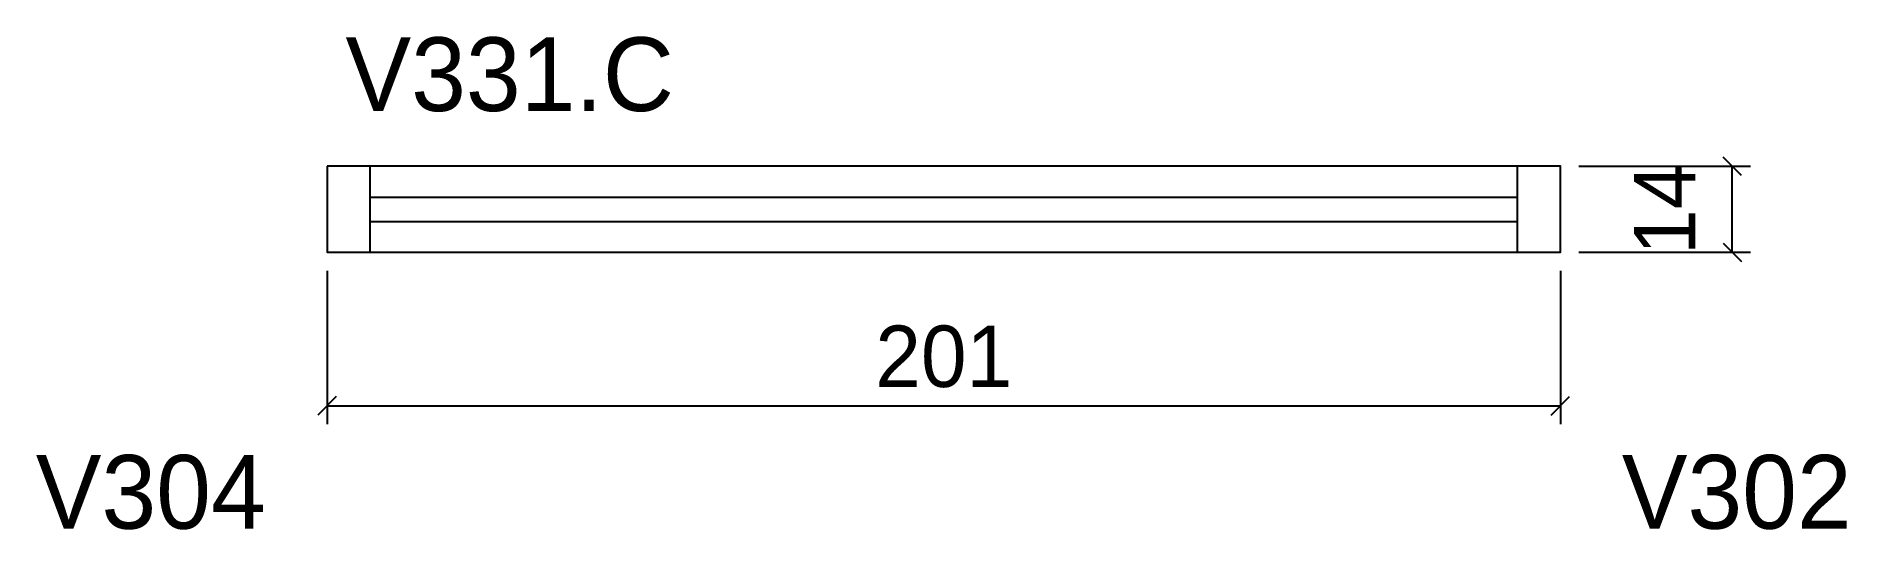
# Model space of a CAD drawing. Extents: x -47 to 248, y -59 to 21.
import ezdxf
from ezdxf.enums import TextEntityAlignment as Align

# ---------------------------------------------------------------- set-up
doc = ezdxf.new("R2010")
doc.units = 0
for name, color, linetype in [('5', 5, 'Continuous'), ('COTA', 241, 'Continuous'), ('NOMENCLATURA', 7, 'Continuous'), ('Painéis', 200, 'Continuous'), ('SARR_2.2x7', 40, 'Continuous'), ('SARR_5cm', 4, 'Continuous')]:
    doc.layers.add(name, color=color, linetype=linetype)
doc.dimstyles.new('PAINEL', dxfattribs={"dimtxt": 10, "dimasz": 3, "dimexe": 3, "dimexo": 3, "dimgap": 3, "dimtad": 1, "dimblk": 'OBLIQUE', "dimblk1": 'OBLIQUE', "dimcen": 2.5, "dimclrd": 4, "dimclre": 4, "dimclrt": 240, "dimazin": 3, "dimtfac": 1, "dimtmove": 0, "dimatfit": 3})

# ---------------------------------------------------------------- blocks, each defined once
blk = doc.blocks.new('_OBLIQUE')
at = {"color": 0, "linetype": 'BYBLOCK'}
blk.add_line((-0.5, -0.5), (0.5, 0.5), dxfattribs=at)

msp = doc.modelspace()

# ---------------------------------------------------------------- linework, layer by layer
at = {"layer": 'Painéis'}
msp.add_lwpolyline([(0, 0), (0, -14), (201, -14), (201, 0), (0, 0)], close=True, dxfattribs=at)
at = {"layer": 'SARR_2.2x7'}
for p, q in [((7, -14), (7, 0)), ((194, -14), (194, 0))]:
    msp.add_line(p, q, dxfattribs=at)
at = {"layer": 'SARR_5cm'}
for p, q in [((7, -5), (194, -5)), ((7, -9), (194, -9))]:
    msp.add_line(p, q, dxfattribs=at)

# ---------------------------------------------------------------- texts
at = {"layer": '5'}
msp.add_text('V304', height=12, dxfattribs=at).set_placement((-10, -59), align=Align.RIGHT)
msp.add_text('V302', height=12, dxfattribs=at).set_placement((211, -59))
at = {"layer": 'NOMENCLATURA'}
msp.add_text('V331.C', height=12, dxfattribs=at).set_placement((3, 9))

# ---------------------------------------------------------------- dimensions: what is measured, and where the dimension line sits
at = {"layer": 'COTA'}
msp.add_linear_dim(base=(229, -14), p1=(201, -14), p2=(201, 0), angle=90, dimstyle='PAINEL', dxfattribs=at).render()
msp.add_linear_dim(base=(0, -39), p1=(0, -14), p2=(201, -14), dimstyle='PAINEL', dxfattribs=at).render()

doc.saveas('drawing.dxf')
